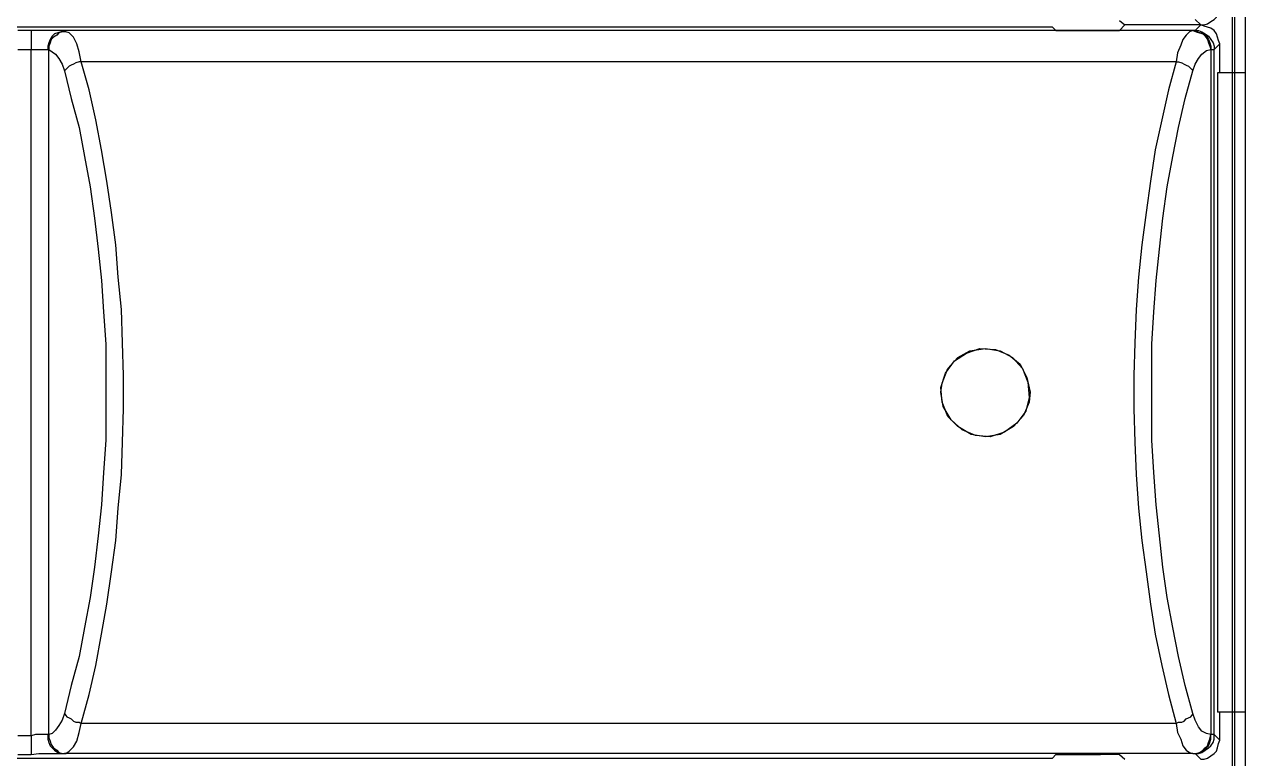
# Model space of a CAD drawing. Header units: centimetres. Extents: x -9.3 to 8.8, y -8.1 to 9.2.
# Drawn here: x -0.557 to 1.376, y 4.27 to 5.432 of the extents above; entities that cross this region are included whole.
import ezdxf

# ---------------------------------------------------------------- set-up
doc = ezdxf.new("R2010")
doc.units = ezdxf.units.CM
doc.header["$MEASUREMENT"] = 0
doc.layers.add('Camada 1', color=7, linetype='Continuous')

msp = doc.modelspace()

# ---------------------------------------------------------------- linework, layer by layer
at = {"layer": 'Camada 1', "color": 250, "lineweight": 25}
for points in [[(1.3582, 6.67103), (1.3582, 6.67103), (1.3582, -0.43744), (1.3582, -0.43744)], [(1.37585, -0.45508), (1.37585, -0.45508), (1.37585, 6.68867), (1.37585, 6.68867)], [(1.35467, 6.6675), (1.35467, 6.6675), (1.35467, -0.43392), (1.35467, -0.43392)], [(1.17606, 5.43789), (1.17606, 5.43789), (1.18488, 5.4308), (1.18488, 5.4308)], [(1.2961, 5.43966), (1.2961, 5.43966), (1.30493, 5.4308), (1.30493, 5.4308)], [(1.07015, 5.42728), (1.07015, 5.42728), (-2.18316, 5.42728), (-2.18316, 5.42728)], [(-0.5468, 5.42198), (-0.5468, 5.42198), (-0.56797, 5.42198), (-0.56797, 5.42198)], [(-0.49382, 5.42198), (-0.49382, 5.42198), (-0.5468, 5.42198), (-0.5468, 5.42198)], [(-0.5468, 5.42198), (-0.5468, 5.42198), (-0.5468, 5.392), (-0.5468, 5.392)], [(1.29257, 5.42198), (1.29257, 5.42198), (-0.49382, 5.42198), (-0.49382, 5.42198)], [(-0.49209, 5.42022), (-0.49209, 5.42022), (-0.49382, 5.42198), (-0.49382, 5.42198)], [(1.07015, 5.42728), (1.07015, 5.42728), (1.07545, 5.42198), (1.07545, 5.42198)], [(1.07545, 5.42198), (1.07545, 5.42198), (1.14607, 5.42198), (1.14607, 5.42198)], [(1.14607, 5.42198), (1.14607, 5.42198), (1.17606, 5.42198), (1.17606, 5.42198)], [(1.18488, 5.4308), (1.18488, 5.4308), (1.17606, 5.42198), (1.17606, 5.42198)], [(1.30493, 5.4308), (1.30493, 5.4308), (1.18488, 5.4308), (1.18488, 5.4308)], [(1.30493, 5.4308), (1.30493, 5.4308), (1.18488, 5.4308), (1.18488, 5.4308)], [(1.29434, 5.42198), (1.29434, 5.42198), (1.29257, 5.42198), (1.29257, 5.42198)], [(1.2961, 5.42198), (1.2961, 5.42198), (1.29434, 5.42198), (1.29434, 5.42198)], [(1.30493, 5.4308), (1.30493, 5.4308), (1.2961, 5.42198), (1.2961, 5.42198)], [(1.32612, 5.392), (1.32612, 5.392), (1.33493, 5.40082), (1.33493, 5.40082)], [(1.33493, 5.35492), (1.33493, 5.35492), (1.33493, 5.40082), (1.33493, 5.40082)], [(-0.56797, 5.392), (-0.56797, 5.392), (-0.5468, 5.392), (-0.5468, 5.392)], [(-0.5468, 5.392), (-0.5468, 5.392), (-0.52031, 5.392), (-0.52031, 5.392)], [(-0.5468, 4.30636), (-0.5468, 4.30636), (-0.5468, 5.392), (-0.5468, 5.392)], [(-0.52031, 5.392), (-0.52031, 5.392), (-0.51855, 5.392), (-0.51855, 5.392)], [(-0.51855, 4.30816), (-0.51855, 4.30816), (-0.51855, 5.392), (-0.51855, 5.392)], [(1.32081, 5.392), (1.32081, 5.392), (1.32081, 5.392), (1.32081, 5.392)], [(1.32081, 5.392), (1.32081, 5.392), (1.32081, 4.30816), (1.32081, 4.30816)], [(1.32081, 5.392), (1.32081, 5.392), (1.32612, 5.392), (1.32612, 5.392)], [(1.32612, 4.30816), (1.32612, 4.30816), (1.32612, 5.392), (1.32612, 5.392)], [(1.26609, 5.37256), (1.26609, 5.37256), (-0.46736, 5.37256), (-0.46736, 5.37256)], [(1.33141, 5.35492), (1.33141, 5.35492), (1.33141, 4.34344), (1.33141, 4.34344)], [(1.37584, 5.35492), (1.37584, 5.35492), (1.33141, 5.35492), (1.33141, 5.35492)], [(1.37584, 4.34344), (1.37584, 4.34344), (1.33141, 4.34344), (1.33141, 4.34344)], [(1.33493, 4.2993), (1.33493, 4.2993), (1.33493, 4.34344), (1.33493, 4.34344)], [(1.26609, 4.3258), (1.26609, 4.3258), (-0.46736, 4.3258), (-0.46736, 4.3258)], [(-0.5468, 4.30636), (-0.5468, 4.30636), (-0.56797, 4.30636), (-0.56797, 4.30636)], [(-0.5468, 4.30636), (-0.5468, 4.30636), (-0.5468, 4.27637), (-0.5468, 4.27637)], [(-0.51855, 4.30816), (-0.51855, 4.30816), (-0.52031, 4.30816), (-0.52031, 4.30816)], [(1.32081, 4.30816), (1.32081, 4.30816), (1.32081, 4.30816), (1.32081, 4.30816)], [(1.32612, 4.30816), (1.32612, 4.30816), (1.32081, 4.30816), (1.32081, 4.30816)], [(1.33493, 4.2993), (1.33493, 4.2993), (1.32612, 4.30816), (1.32612, 4.30816)], [(-0.56797, 4.27637), (-0.56797, 4.27637), (-0.5468, 4.27637), (-0.5468, 4.27637)], [(-0.49382, 4.27814), (-0.49382, 4.27814), (-0.49209, 4.27814), (-0.49209, 4.27814)], [(1.29257, 4.27814), (1.29257, 4.27814), (-0.49382, 4.27814), (-0.49382, 4.27814)], [(1.07015, 4.27108), (1.07015, 4.27108), (1.07545, 4.27637), (1.07545, 4.27637)], [(1.07545, 4.27637), (1.07545, 4.27637), (1.14607, 4.27637), (1.14607, 4.27637)], [(1.17606, 4.27637), (1.17606, 4.27637), (1.14607, 4.27637), (1.14607, 4.27637)], [(1.17606, 4.27637), (1.17606, 4.27637), (1.18488, 4.26932), (1.18488, 4.26932)], [(1.29257, 4.27814), (1.29257, 4.27814), (1.29434, 4.27814), (1.29434, 4.27814)], [(1.29434, 4.27814), (1.29434, 4.27814), (1.2961, 4.27814), (1.2961, 4.27814)], [(1.2961, 4.27814), (1.2961, 4.27814), (1.30493, 4.26932), (1.30493, 4.26932)], [(-2.18316, 4.27108), (-2.18316, 4.27108), (1.07015, 4.27108), (1.07015, 4.27108)]]:
    msp.add_open_spline(points, degree=3, dxfattribs=at)
for points, knots in [([(1.30493, 5.4308), (1.30493, 5.4308), (1.31023, 5.4308), (1.31023, 5.4308), (1.31023, 5.4308), (1.31552, 5.43257), (1.31552, 5.43257), (1.31552, 5.43257), (1.32081, 5.43613), (1.32081, 5.43613), (1.32081, 5.43613), (1.32612, 5.43966), (1.32612, 5.43966), (1.32612, 5.43966), (1.32964, 5.44319), (1.32964, 5.44319), (1.32964, 5.44319), (1.33141, 5.44848), (1.33141, 5.44848), (1.33141, 5.44848), (1.33317, 5.45553), (1.33317, 5.45553), (1.33317, 5.45553), (1.33493, 5.46082), (1.33493, 5.46082)], [0, 0, 0, 0, 0.125, 0.125, 0.125, 0.25, 0.25, 0.25, 0.375, 0.375, 0.375, 0.5, 0.5, 0.5, 0.625, 0.625, 0.625, 0.75, 0.75, 0.75, 0.875, 0.875, 0.875, 1, 1, 1, 1]), ([(-0.49382, 5.42198), (-0.49382, 5.42198), (-0.49914, 5.42022), (-0.49914, 5.42022), (-0.49914, 5.42022), (-0.50443, 5.41846), (-0.50443, 5.41846), (-0.50443, 5.41846), (-0.50973, 5.41669), (-0.50973, 5.41669), (-0.50973, 5.41669), (-0.51325, 5.41316), (-0.51325, 5.41316), (-0.51325, 5.41316), (-0.51678, 5.40787), (-0.51678, 5.40787), (-0.51678, 5.40787), (-0.51855, 5.40258), (-0.51855, 5.40258), (-0.51855, 5.40258), (-0.52031, 5.39729), (-0.52031, 5.39729), (-0.52031, 5.39729), (-0.52031, 5.392), (-0.52031, 5.392)], [0, 0, 0, 0, 0.125, 0.125, 0.125, 0.25, 0.25, 0.25, 0.375, 0.375, 0.375, 0.5, 0.5, 0.5, 0.625, 0.625, 0.625, 0.75, 0.75, 0.75, 0.875, 0.875, 0.875, 1, 1, 1, 1]), ([(-0.49209, 5.42022), (-0.49209, 5.42022), (-0.49738, 5.42022), (-0.49738, 5.42022), (-0.49738, 5.42022), (-0.50267, 5.41846), (-0.50267, 5.41846), (-0.50267, 5.41846), (-0.5062, 5.41493), (-0.5062, 5.41493), (-0.5062, 5.41493), (-0.51149, 5.4114), (-0.51149, 5.4114), (-0.51149, 5.4114), (-0.51502, 5.40787), (-0.51502, 5.40787), (-0.51502, 5.40787), (-0.51678, 5.40258), (-0.51678, 5.40258), (-0.51678, 5.40258), (-0.51855, 5.39729), (-0.51855, 5.39729), (-0.51855, 5.39729), (-0.51855, 5.392), (-0.51855, 5.392)], [0, 0, 0, 0, 0.125, 0.125, 0.125, 0.25, 0.25, 0.25, 0.375, 0.375, 0.375, 0.5, 0.5, 0.5, 0.625, 0.625, 0.625, 0.75, 0.75, 0.75, 0.875, 0.875, 0.875, 1, 1, 1, 1]), ([(-0.46736, 5.37256), (-0.46736, 5.37256), (-0.47089, 5.38847), (-0.47089, 5.38847), (-0.47089, 5.38847), (-0.47441, 5.40082), (-0.47441, 5.40082), (-0.47441, 5.40082), (-0.47971, 5.4114), (-0.47971, 5.4114), (-0.47971, 5.4114), (-0.48676, 5.41846), (-0.48676, 5.41846), (-0.48676, 5.41846), (-0.49209, 5.42022), (-0.49209, 5.42022)], [0, 0, 0, 0, 0.2, 0.2, 0.2, 0.4, 0.4, 0.4, 0.6, 0.6, 0.6, 0.8, 0.8, 0.8, 1, 1, 1, 1]), ([(1.29257, 5.42198), (1.29257, 5.42198), (1.28727, 5.42022), (1.28727, 5.42022), (1.28727, 5.42022), (1.28198, 5.41493), (1.28198, 5.41493), (1.28198, 5.41493), (1.27669, 5.40787), (1.27669, 5.40787), (1.27669, 5.40787), (1.27316, 5.39905), (1.27316, 5.39905), (1.27316, 5.39905), (1.26785, 5.38667), (1.26785, 5.38667), (1.26785, 5.38667), (1.26609, 5.37256), (1.26609, 5.37256)], [0, 0, 0, 0, 0.1666667, 0.1666667, 0.1666667, 0.3333333, 0.3333333, 0.3333333, 0.5, 0.5, 0.5, 0.6666667, 0.6666667, 0.6666667, 0.8333333, 0.8333333, 0.8333333, 1, 1, 1, 1]), ([(1.29257, 5.42198), (1.29257, 5.42198), (1.29786, 5.42022), (1.29786, 5.42022), (1.29786, 5.42022), (1.30316, 5.41846), (1.30316, 5.41846), (1.30316, 5.41846), (1.30845, 5.41669), (1.30845, 5.41669), (1.30845, 5.41669), (1.31199, 5.41316), (1.31199, 5.41316), (1.31199, 5.41316), (1.31552, 5.40787), (1.31552, 5.40787), (1.31552, 5.40787), (1.31728, 5.40258), (1.31728, 5.40258), (1.31728, 5.40258), (1.31905, 5.39729), (1.31905, 5.39729), (1.31905, 5.39729), (1.32081, 5.392), (1.32081, 5.392)], [0, 0, 0, 0, 0.125, 0.125, 0.125, 0.25, 0.25, 0.25, 0.375, 0.375, 0.375, 0.5, 0.5, 0.5, 0.625, 0.625, 0.625, 0.75, 0.75, 0.75, 0.875, 0.875, 0.875, 1, 1, 1, 1]), ([(1.29434, 5.42198), (1.29434, 5.42198), (1.29963, 5.42022), (1.29963, 5.42022), (1.29963, 5.42022), (1.30493, 5.41846), (1.30493, 5.41846), (1.30493, 5.41846), (1.30845, 5.41669), (1.30845, 5.41669), (1.30845, 5.41669), (1.31375, 5.41316), (1.31375, 5.41316), (1.31375, 5.41316), (1.31728, 5.40787), (1.31728, 5.40787), (1.31728, 5.40787), (1.31905, 5.40258), (1.31905, 5.40258), (1.31905, 5.40258), (1.32081, 5.39729), (1.32081, 5.39729), (1.32081, 5.39729), (1.32081, 5.392), (1.32081, 5.392)], [0, 0, 0, 0, 0.125, 0.125, 0.125, 0.25, 0.25, 0.25, 0.375, 0.375, 0.375, 0.5, 0.5, 0.5, 0.625, 0.625, 0.625, 0.75, 0.75, 0.75, 0.875, 0.875, 0.875, 1, 1, 1, 1]), ([(1.2961, 5.42198), (1.2961, 5.42198), (1.30139, 5.42198), (1.30139, 5.42198), (1.30139, 5.42198), (1.3067, 5.42022), (1.3067, 5.42022), (1.3067, 5.42022), (1.31199, 5.41669), (1.31199, 5.41669), (1.31199, 5.41669), (1.31728, 5.41316), (1.31728, 5.41316), (1.31728, 5.41316), (1.32081, 5.40787), (1.32081, 5.40787), (1.32081, 5.40787), (1.32434, 5.40258), (1.32434, 5.40258), (1.32434, 5.40258), (1.32612, 5.39729), (1.32612, 5.39729), (1.32612, 5.39729), (1.32612, 5.392), (1.32612, 5.392)], [0, 0, 0, 0, 0.125, 0.125, 0.125, 0.25, 0.25, 0.25, 0.375, 0.375, 0.375, 0.5, 0.5, 0.5, 0.625, 0.625, 0.625, 0.75, 0.75, 0.75, 0.875, 0.875, 0.875, 1, 1, 1, 1]), ([(1.33493, 5.40082), (1.33493, 5.40082), (1.33317, 5.40611), (1.33317, 5.40611), (1.33317, 5.40611), (1.33141, 5.4114), (1.33141, 5.4114), (1.33141, 5.4114), (1.32964, 5.41669), (1.32964, 5.41669), (1.32964, 5.41669), (1.32612, 5.42198), (1.32612, 5.42198), (1.32612, 5.42198), (1.32081, 5.42555), (1.32081, 5.42555), (1.32081, 5.42555), (1.31552, 5.42728), (1.31552, 5.42728), (1.31552, 5.42728), (1.31023, 5.42907), (1.31023, 5.42907), (1.31023, 5.42907), (1.30493, 5.4308), (1.30493, 5.4308)], [0, 0, 0, 0, 0.125, 0.125, 0.125, 0.25, 0.25, 0.25, 0.375, 0.375, 0.375, 0.5, 0.5, 0.5, 0.625, 0.625, 0.625, 0.75, 0.75, 0.75, 0.875, 0.875, 0.875, 1, 1, 1, 1]), ([(-0.51855, 5.392), (-0.51855, 5.392), (-0.51325, 5.38847), (-0.51325, 5.38847), (-0.51325, 5.38847), (-0.50796, 5.38491), (-0.50796, 5.38491), (-0.50796, 5.38491), (-0.50267, 5.37785), (-0.50267, 5.37785), (-0.50267, 5.37785), (-0.49738, 5.36903), (-0.49738, 5.36903), (-0.49738, 5.36903), (-0.49382, 5.35845), (-0.49382, 5.35845)], [0, 0, 0, 0, 0.2, 0.2, 0.2, 0.4, 0.4, 0.4, 0.6, 0.6, 0.6, 0.8, 0.8, 0.8, 1, 1, 1, 1]), ([(1.29257, 5.35845), (1.29257, 5.35845), (1.2961, 5.36903), (1.2961, 5.36903), (1.2961, 5.36903), (1.30139, 5.37785), (1.30139, 5.37785), (1.30139, 5.37785), (1.3067, 5.38491), (1.3067, 5.38491), (1.3067, 5.38491), (1.31375, 5.39023), (1.31375, 5.39023), (1.31375, 5.39023), (1.32081, 5.392), (1.32081, 5.392)], [0, 0, 0, 0, 0.2, 0.2, 0.2, 0.4, 0.4, 0.4, 0.6, 0.6, 0.6, 0.8, 0.8, 0.8, 1, 1, 1, 1]), ([(-0.46736, 5.37256), (-0.46736, 5.37256), (-0.47089, 5.37256), (-0.47089, 5.37256), (-0.47089, 5.37256), (-0.47618, 5.3708), (-0.47618, 5.3708), (-0.47618, 5.3708), (-0.47971, 5.36903), (-0.47971, 5.36903), (-0.47971, 5.36903), (-0.48323, 5.36727), (-0.48323, 5.36727), (-0.48323, 5.36727), (-0.48676, 5.3655), (-0.48676, 5.3655), (-0.48676, 5.3655), (-0.49029, 5.36198), (-0.49029, 5.36198), (-0.49029, 5.36198), (-0.49209, 5.36021), (-0.49209, 5.36021), (-0.49209, 5.36021), (-0.49382, 5.35845), (-0.49382, 5.35845)], [0, 0, 0, 0, 0.125, 0.125, 0.125, 0.25, 0.25, 0.25, 0.375, 0.375, 0.375, 0.5, 0.5, 0.5, 0.625, 0.625, 0.625, 0.75, 0.75, 0.75, 0.875, 0.875, 0.875, 1, 1, 1, 1]), ([(-0.49382, 5.35845), (-0.49382, 5.35845), (-0.48323, 5.31432), (-0.48323, 5.31432), (-0.48323, 5.31432), (-0.47089, 5.26842), (-0.47089, 5.26842), (-0.47089, 5.26842), (-0.46207, 5.22252), (-0.46207, 5.22252), (-0.46207, 5.22252), (-0.45325, 5.17486), (-0.45325, 5.17486), (-0.45325, 5.17486), (-0.44619, 5.12544), (-0.44619, 5.12544), (-0.44619, 5.12544), (-0.44086, 5.07601), (-0.44086, 5.07601), (-0.44086, 5.07601), (-0.43557, 5.02659), (-0.43557, 5.02659), (-0.43557, 5.02659), (-0.43204, 4.97717), (-0.43204, 4.97717), (-0.43204, 4.97717), (-0.42852, 4.92598), (-0.42852, 4.92598), (-0.42852, 4.92598), (-0.42852, 4.77414), (-0.42852, 4.77414), (-0.42852, 4.77414), (-0.43204, 4.72295), (-0.43204, 4.72295), (-0.43204, 4.72295), (-0.43557, 4.67177), (-0.43557, 4.67177), (-0.43557, 4.67177), (-0.44086, 4.62234), (-0.44086, 4.62234), (-0.44086, 4.62234), (-0.44619, 4.57292), (-0.44619, 4.57292), (-0.44619, 4.57292), (-0.45325, 4.52526), (-0.45325, 4.52526), (-0.45325, 4.52526), (-0.46207, 4.4776), (-0.46207, 4.4776), (-0.46207, 4.4776), (-0.47089, 4.4317), (-0.47089, 4.4317), (-0.47089, 4.4317), (-0.48323, 4.3858), (-0.48323, 4.3858), (-0.48323, 4.3858), (-0.49382, 4.34167), (-0.49382, 4.34167)], [0, 0, 0, 0, 0.0526316, 0.0526316, 0.0526316, 0.1052632, 0.1052632, 0.1052632, 0.1578947, 0.1578947, 0.1578947, 0.2105263, 0.2105263, 0.2105263, 0.2631579, 0.2631579, 0.2631579, 0.3157895, 0.3157895, 0.3157895, 0.3684211, 0.3684211, 0.3684211, 0.4210526, 0.4210526, 0.4210526, 0.4736842, 0.4736842, 0.4736842, 0.5263158, 0.5263158, 0.5263158, 0.5789474, 0.5789474, 0.5789474, 0.6315789, 0.6315789, 0.6315789, 0.6842105, 0.6842105, 0.6842105, 0.7368421, 0.7368421, 0.7368421, 0.7894737, 0.7894737, 0.7894737, 0.8421053, 0.8421053, 0.8421053, 0.8947368, 0.8947368, 0.8947368, 0.9473684, 0.9473684, 0.9473684, 1, 1, 1, 1]), ([(-0.46736, 4.3258), (-0.46736, 4.3258), (-0.45501, 4.37169), (-0.45501, 4.37169), (-0.45501, 4.37169), (-0.44439, 4.41759), (-0.44439, 4.41759), (-0.44439, 4.41759), (-0.43557, 4.46701), (-0.43557, 4.46701), (-0.43557, 4.46701), (-0.42675, 4.51467), (-0.42675, 4.51467), (-0.42675, 4.51467), (-0.4197, 4.56586), (-0.4197, 4.56586), (-0.4197, 4.56586), (-0.41264, 4.61529), (-0.41264, 4.61529), (-0.41264, 4.61529), (-0.40911, 4.66647), (-0.40911, 4.66647), (-0.40911, 4.66647), (-0.40379, 4.71943), (-0.40379, 4.71943), (-0.40379, 4.71943), (-0.40206, 4.77061), (-0.40206, 4.77061), (-0.40206, 4.77061), (-0.40029, 4.8236), (-0.40029, 4.8236), (-0.40029, 4.8236), (-0.40029, 4.87652), (-0.40029, 4.87652), (-0.40029, 4.87652), (-0.40206, 4.92774), (-0.40206, 4.92774), (-0.40206, 4.92774), (-0.40379, 4.98069), (-0.40379, 4.98069), (-0.40379, 4.98069), (-0.40911, 5.03188), (-0.40911, 5.03188), (-0.40911, 5.03188), (-0.41264, 5.08307), (-0.41264, 5.08307), (-0.41264, 5.08307), (-0.4197, 5.13426), (-0.4197, 5.13426), (-0.4197, 5.13426), (-0.42675, 5.18368), (-0.42675, 5.18368), (-0.42675, 5.18368), (-0.43557, 5.23311), (-0.43557, 5.23311), (-0.43557, 5.23311), (-0.44439, 5.28077), (-0.44439, 5.28077), (-0.44439, 5.28077), (-0.45501, 5.32843), (-0.45501, 5.32843), (-0.45501, 5.32843), (-0.46736, 5.37256), (-0.46736, 5.37256)], [0, 0, 0, 0, 0.047619, 0.047619, 0.047619, 0.0952381, 0.0952381, 0.0952381, 0.1428571, 0.1428571, 0.1428571, 0.1904762, 0.1904762, 0.1904762, 0.2380952, 0.2380952, 0.2380952, 0.2857143, 0.2857143, 0.2857143, 0.3333333, 0.3333333, 0.3333333, 0.3809524, 0.3809524, 0.3809524, 0.4285714, 0.4285714, 0.4285714, 0.4761905, 0.4761905, 0.4761905, 0.5238095, 0.5238095, 0.5238095, 0.5714286, 0.5714286, 0.5714286, 0.6190476, 0.6190476, 0.6190476, 0.6666667, 0.6666667, 0.6666667, 0.7142857, 0.7142857, 0.7142857, 0.7619048, 0.7619048, 0.7619048, 0.8095238, 0.8095238, 0.8095238, 0.8571429, 0.8571429, 0.8571429, 0.9047619, 0.9047619, 0.9047619, 0.952381, 0.952381, 0.952381, 1, 1, 1, 1]), ([(1.26609, 5.37256), (1.26609, 5.37256), (1.25373, 5.32843), (1.25373, 5.32843), (1.25373, 5.32843), (1.24315, 5.28077), (1.24315, 5.28077), (1.24315, 5.28077), (1.23254, 5.23311), (1.23254, 5.23311), (1.23254, 5.23311), (1.22548, 5.18368), (1.22548, 5.18368), (1.22548, 5.18368), (1.21843, 5.13426), (1.21843, 5.13426), (1.21843, 5.13426), (1.21137, 5.08307), (1.21137, 5.08307), (1.21137, 5.08307), (1.20608, 5.03188), (1.20608, 5.03188), (1.20608, 5.03188), (1.20255, 4.98069), (1.20255, 4.98069), (1.20255, 4.98069), (1.20079, 4.92774), (1.20079, 4.92774), (1.20079, 4.92774), (1.19902, 4.87652), (1.19902, 4.87652), (1.19902, 4.87652), (1.19902, 4.8236), (1.19902, 4.8236), (1.19902, 4.8236), (1.20079, 4.77061), (1.20079, 4.77061), (1.20079, 4.77061), (1.20255, 4.71943), (1.20255, 4.71943), (1.20255, 4.71943), (1.20608, 4.66647), (1.20608, 4.66647), (1.20608, 4.66647), (1.21137, 4.61529), (1.21137, 4.61529), (1.21137, 4.61529), (1.21843, 4.56586), (1.21843, 4.56586), (1.21843, 4.56586), (1.22548, 4.51467), (1.22548, 4.51467), (1.22548, 4.51467), (1.23254, 4.46701), (1.23254, 4.46701), (1.23254, 4.46701), (1.24315, 4.41759), (1.24315, 4.41759), (1.24315, 4.41759), (1.25373, 4.37169), (1.25373, 4.37169), (1.25373, 4.37169), (1.26609, 4.3258), (1.26609, 4.3258)], [0, 0, 0, 0, 0.047619, 0.047619, 0.047619, 0.0952381, 0.0952381, 0.0952381, 0.1428571, 0.1428571, 0.1428571, 0.1904762, 0.1904762, 0.1904762, 0.2380952, 0.2380952, 0.2380952, 0.2857143, 0.2857143, 0.2857143, 0.3333333, 0.3333333, 0.3333333, 0.3809524, 0.3809524, 0.3809524, 0.4285714, 0.4285714, 0.4285714, 0.4761905, 0.4761905, 0.4761905, 0.5238095, 0.5238095, 0.5238095, 0.5714286, 0.5714286, 0.5714286, 0.6190476, 0.6190476, 0.6190476, 0.6666667, 0.6666667, 0.6666667, 0.7142857, 0.7142857, 0.7142857, 0.7619048, 0.7619048, 0.7619048, 0.8095238, 0.8095238, 0.8095238, 0.8571429, 0.8571429, 0.8571429, 0.9047619, 0.9047619, 0.9047619, 0.952381, 0.952381, 0.952381, 1, 1, 1, 1]), ([(1.29257, 4.34167), (1.29257, 4.34167), (1.28022, 4.3858), (1.28022, 4.3858), (1.28022, 4.3858), (1.26962, 4.4317), (1.26962, 4.4317), (1.26962, 4.4317), (1.2608, 4.4776), (1.2608, 4.4776), (1.2608, 4.4776), (1.25198, 4.52526), (1.25198, 4.52526), (1.25198, 4.52526), (1.24491, 4.57292), (1.24491, 4.57292), (1.24491, 4.57292), (1.23962, 4.62234), (1.23962, 4.62234), (1.23962, 4.62234), (1.23434, 4.67177), (1.23434, 4.67177), (1.23434, 4.67177), (1.23077, 4.72295), (1.23077, 4.72295), (1.23077, 4.72295), (1.22728, 4.77414), (1.22728, 4.77414), (1.22728, 4.77414), (1.22728, 4.92598), (1.22728, 4.92598), (1.22728, 4.92598), (1.23077, 4.97717), (1.23077, 4.97717), (1.23077, 4.97717), (1.23434, 5.02659), (1.23434, 5.02659), (1.23434, 5.02659), (1.23962, 5.07601), (1.23962, 5.07601), (1.23962, 5.07601), (1.24491, 5.12544), (1.24491, 5.12544), (1.24491, 5.12544), (1.25198, 5.17486), (1.25198, 5.17486), (1.25198, 5.17486), (1.2608, 5.22252), (1.2608, 5.22252), (1.2608, 5.22252), (1.26962, 5.26842), (1.26962, 5.26842), (1.26962, 5.26842), (1.28022, 5.31432), (1.28022, 5.31432), (1.28022, 5.31432), (1.29257, 5.35845), (1.29257, 5.35845)], [0, 0, 0, 0, 0.0526316, 0.0526316, 0.0526316, 0.1052632, 0.1052632, 0.1052632, 0.1578947, 0.1578947, 0.1578947, 0.2105263, 0.2105263, 0.2105263, 0.2631579, 0.2631579, 0.2631579, 0.3157895, 0.3157895, 0.3157895, 0.3684211, 0.3684211, 0.3684211, 0.4210526, 0.4210526, 0.4210526, 0.4736842, 0.4736842, 0.4736842, 0.5263158, 0.5263158, 0.5263158, 0.5789474, 0.5789474, 0.5789474, 0.6315789, 0.6315789, 0.6315789, 0.6842105, 0.6842105, 0.6842105, 0.7368421, 0.7368421, 0.7368421, 0.7894737, 0.7894737, 0.7894737, 0.8421053, 0.8421053, 0.8421053, 0.8947368, 0.8947368, 0.8947368, 0.9473684, 0.9473684, 0.9473684, 1, 1, 1, 1]), ([(1.26609, 5.37256), (1.26609, 5.37256), (1.26962, 5.37256), (1.26962, 5.37256), (1.26962, 5.37256), (1.27492, 5.3708), (1.27492, 5.3708), (1.27492, 5.3708), (1.27845, 5.36903), (1.27845, 5.36903), (1.27845, 5.36903), (1.28198, 5.36727), (1.28198, 5.36727), (1.28198, 5.36727), (1.28552, 5.3655), (1.28552, 5.3655), (1.28552, 5.3655), (1.28905, 5.36198), (1.28905, 5.36198), (1.28905, 5.36198), (1.2908, 5.36021), (1.2908, 5.36021), (1.2908, 5.36021), (1.29257, 5.35845), (1.29257, 5.35845)], [0, 0, 0, 0, 0.125, 0.125, 0.125, 0.25, 0.25, 0.25, 0.375, 0.375, 0.375, 0.5, 0.5, 0.5, 0.625, 0.625, 0.625, 0.75, 0.75, 0.75, 0.875, 0.875, 0.875, 1, 1, 1, 1]), ([(0.89362, 4.85006), (0.89362, 4.85006), (0.89715, 4.82713), (0.89715, 4.82713), (0.89715, 4.82713), (0.90953, 4.80593), (0.90953, 4.80593), (0.90953, 4.80593), (0.92717, 4.79005), (0.92717, 4.79005), (0.92717, 4.79005), (0.94834, 4.7812), (0.94834, 4.7812), (0.94834, 4.7812), (0.97131, 4.77943), (0.97131, 4.77943), (0.97131, 4.77943), (0.99427, 4.78652), (0.99427, 4.78652), (0.99427, 4.78652), (1.01367, 4.80064), (1.01367, 4.80064), (1.01367, 4.80064), (1.02779, 4.82004), (1.02779, 4.82004), (1.02779, 4.82004), (1.03308, 4.84124), (1.03308, 4.84124), (1.03308, 4.84124), (1.03131, 4.86594), (1.03131, 4.86594), (1.03131, 4.86594), (1.02249, 4.88714), (1.02249, 4.88714), (1.02249, 4.88714), (1.00662, 4.90478), (1.00662, 4.90478), (1.00662, 4.90478), (0.98718, 4.91539), (0.98718, 4.91539), (0.98718, 4.91539), (0.96425, 4.91892), (0.96425, 4.91892), (0.96425, 4.91892), (0.93952, 4.91539), (0.93952, 4.91539), (0.93952, 4.91539), (0.92012, 4.90478), (0.92012, 4.90478), (0.92012, 4.90478), (0.90424, 4.88714), (0.90424, 4.88714), (0.90424, 4.88714), (0.89539, 4.86417), (0.89539, 4.86417), (0.89539, 4.86417), (0.89362, 4.85006), (0.89362, 4.85006)], [0, 0, 0, 0, 0.0526316, 0.0526316, 0.0526316, 0.1052632, 0.1052632, 0.1052632, 0.1578947, 0.1578947, 0.1578947, 0.2105263, 0.2105263, 0.2105263, 0.2631579, 0.2631579, 0.2631579, 0.3157895, 0.3157895, 0.3157895, 0.3684211, 0.3684211, 0.3684211, 0.4210526, 0.4210526, 0.4210526, 0.4736842, 0.4736842, 0.4736842, 0.5263158, 0.5263158, 0.5263158, 0.5789474, 0.5789474, 0.5789474, 0.6315789, 0.6315789, 0.6315789, 0.6842105, 0.6842105, 0.6842105, 0.7368421, 0.7368421, 0.7368421, 0.7894737, 0.7894737, 0.7894737, 0.8421053, 0.8421053, 0.8421053, 0.8947368, 0.8947368, 0.8947368, 0.9473684, 0.9473684, 0.9473684, 1, 1, 1, 1]), ([(1.03484, 4.85006), (1.03484, 4.85006), (1.02955, 4.87303), (1.02955, 4.87303), (1.02955, 4.87303), (1.01897, 4.89419), (1.01897, 4.89419), (1.01897, 4.89419), (1.00133, 4.9083), (1.00133, 4.9083), (1.00133, 4.9083), (0.98012, 4.91716), (0.98012, 4.91716), (0.98012, 4.91716), (0.9554, 4.91892), (0.9554, 4.91892), (0.9554, 4.91892), (0.93423, 4.91183), (0.93423, 4.91183), (0.93423, 4.91183), (0.91483, 4.89948), (0.91483, 4.89948), (0.91483, 4.89948), (0.90068, 4.88008), (0.90068, 4.88008), (0.90068, 4.88008), (0.89362, 4.85712), (0.89362, 4.85712), (0.89362, 4.85712), (0.89539, 4.83419), (0.89539, 4.83419), (0.89539, 4.83419), (0.90424, 4.81122), (0.90424, 4.81122), (0.90424, 4.81122), (0.92012, 4.79534), (0.92012, 4.79534), (0.92012, 4.79534), (0.94128, 4.78296), (0.94128, 4.78296), (0.94128, 4.78296), (0.96425, 4.77943), (0.96425, 4.77943), (0.96425, 4.77943), (0.98718, 4.78296), (0.98718, 4.78296), (0.98718, 4.78296), (1.00838, 4.79534), (1.00838, 4.79534), (1.00838, 4.79534), (1.02426, 4.81298), (1.02426, 4.81298), (1.02426, 4.81298), (1.03308, 4.83419), (1.03308, 4.83419), (1.03308, 4.83419), (1.03484, 4.85006), (1.03484, 4.85006)], [0, 0, 0, 0, 0.0526316, 0.0526316, 0.0526316, 0.1052632, 0.1052632, 0.1052632, 0.1578947, 0.1578947, 0.1578947, 0.2105263, 0.2105263, 0.2105263, 0.2631579, 0.2631579, 0.2631579, 0.3157895, 0.3157895, 0.3157895, 0.3684211, 0.3684211, 0.3684211, 0.4210526, 0.4210526, 0.4210526, 0.4736842, 0.4736842, 0.4736842, 0.5263158, 0.5263158, 0.5263158, 0.5789474, 0.5789474, 0.5789474, 0.6315789, 0.6315789, 0.6315789, 0.6842105, 0.6842105, 0.6842105, 0.7368421, 0.7368421, 0.7368421, 0.7894737, 0.7894737, 0.7894737, 0.8421053, 0.8421053, 0.8421053, 0.8947368, 0.8947368, 0.8947368, 0.9473684, 0.9473684, 0.9473684, 1, 1, 1, 1]), ([(-0.49382, 4.34167), (-0.49382, 4.34167), (-0.49738, 4.33109), (-0.49738, 4.33109), (-0.49738, 4.33109), (-0.50267, 4.32227), (-0.50267, 4.32227), (-0.50267, 4.32227), (-0.50796, 4.31521), (-0.50796, 4.31521), (-0.50796, 4.31521), (-0.51325, 4.30989), (-0.51325, 4.30989), (-0.51325, 4.30989), (-0.51855, 4.30816), (-0.51855, 4.30816)], [0, 0, 0, 0, 0.2, 0.2, 0.2, 0.4, 0.4, 0.4, 0.6, 0.6, 0.6, 0.8, 0.8, 0.8, 1, 1, 1, 1]), ([(-0.49382, 4.34167), (-0.49382, 4.34167), (-0.49209, 4.33814), (-0.49209, 4.33814), (-0.49209, 4.33814), (-0.49029, 4.33638), (-0.49029, 4.33638), (-0.49029, 4.33638), (-0.48676, 4.33462), (-0.48676, 4.33462), (-0.48676, 4.33462), (-0.48323, 4.33285), (-0.48323, 4.33285), (-0.48323, 4.33285), (-0.47971, 4.32932), (-0.47971, 4.32932), (-0.47971, 4.32932), (-0.47618, 4.32756), (-0.47618, 4.32756), (-0.47618, 4.32756), (-0.47089, 4.32756), (-0.47089, 4.32756), (-0.47089, 4.32756), (-0.46736, 4.3258), (-0.46736, 4.3258)], [0, 0, 0, 0, 0.125, 0.125, 0.125, 0.25, 0.25, 0.25, 0.375, 0.375, 0.375, 0.5, 0.5, 0.5, 0.625, 0.625, 0.625, 0.75, 0.75, 0.75, 0.875, 0.875, 0.875, 1, 1, 1, 1]), ([(1.26609, 4.3258), (1.26609, 4.3258), (1.26962, 4.32756), (1.26962, 4.32756), (1.26962, 4.32756), (1.27492, 4.32756), (1.27492, 4.32756), (1.27492, 4.32756), (1.27845, 4.32932), (1.27845, 4.32932), (1.27845, 4.32932), (1.28198, 4.33285), (1.28198, 4.33285), (1.28198, 4.33285), (1.28552, 4.33462), (1.28552, 4.33462), (1.28552, 4.33462), (1.28905, 4.33638), (1.28905, 4.33638), (1.28905, 4.33638), (1.2908, 4.33814), (1.2908, 4.33814), (1.2908, 4.33814), (1.29257, 4.34167), (1.29257, 4.34167)], [0, 0, 0, 0, 0.125, 0.125, 0.125, 0.25, 0.25, 0.25, 0.375, 0.375, 0.375, 0.5, 0.5, 0.5, 0.625, 0.625, 0.625, 0.75, 0.75, 0.75, 0.875, 0.875, 0.875, 1, 1, 1, 1]), ([(1.32081, 4.30816), (1.32081, 4.30816), (1.31375, 4.30989), (1.31375, 4.30989), (1.31375, 4.30989), (1.3067, 4.31345), (1.3067, 4.31345), (1.3067, 4.31345), (1.30139, 4.32051), (1.30139, 4.32051), (1.30139, 4.32051), (1.2961, 4.33109), (1.2961, 4.33109), (1.2961, 4.33109), (1.29257, 4.34167), (1.29257, 4.34167)], [0, 0, 0, 0, 0.2, 0.2, 0.2, 0.4, 0.4, 0.4, 0.6, 0.6, 0.6, 0.8, 0.8, 0.8, 1, 1, 1, 1]), ([(-0.49209, 4.27814), (-0.49209, 4.27814), (-0.48676, 4.28166), (-0.48676, 4.28166), (-0.48676, 4.28166), (-0.47971, 4.28872), (-0.47971, 4.28872), (-0.47971, 4.28872), (-0.47441, 4.29754), (-0.47441, 4.29754), (-0.47441, 4.29754), (-0.47089, 4.31165), (-0.47089, 4.31165), (-0.47089, 4.31165), (-0.46736, 4.3258), (-0.46736, 4.3258)], [0, 0, 0, 0, 0.2, 0.2, 0.2, 0.4, 0.4, 0.4, 0.6, 0.6, 0.6, 0.8, 0.8, 0.8, 1, 1, 1, 1]), ([(1.26609, 4.3258), (1.26609, 4.3258), (1.26785, 4.31165), (1.26785, 4.31165), (1.26785, 4.31165), (1.27316, 4.30107), (1.27316, 4.30107), (1.27316, 4.30107), (1.27669, 4.29048), (1.27669, 4.29048), (1.27669, 4.29048), (1.28198, 4.28343), (1.28198, 4.28343), (1.28198, 4.28343), (1.28727, 4.2799), (1.28727, 4.2799), (1.28727, 4.2799), (1.29257, 4.27814), (1.29257, 4.27814)], [0, 0, 0, 0, 0.1666667, 0.1666667, 0.1666667, 0.3333333, 0.3333333, 0.3333333, 0.5, 0.5, 0.5, 0.6666667, 0.6666667, 0.6666667, 0.8333333, 0.8333333, 0.8333333, 1, 1, 1, 1]), ([(-0.52031, 4.30816), (-0.52031, 4.30816), (-0.53975, 4.30816), (-0.53975, 4.30816), (-0.53975, 4.30816), (-0.5468, 4.30636), (-0.5468, 4.30636)], [0, 0, 0, 0, 0.5, 0.5, 0.5, 1, 1, 1, 1]), ([(-0.52031, 4.30816), (-0.52031, 4.30816), (-0.52031, 4.30107), (-0.52031, 4.30107), (-0.52031, 4.30107), (-0.51855, 4.29578), (-0.51855, 4.29578), (-0.51855, 4.29578), (-0.51678, 4.29048), (-0.51678, 4.29048), (-0.51678, 4.29048), (-0.51325, 4.28696), (-0.51325, 4.28696), (-0.51325, 4.28696), (-0.50973, 4.28343), (-0.50973, 4.28343), (-0.50973, 4.28343), (-0.50443, 4.2799), (-0.50443, 4.2799), (-0.50443, 4.2799), (-0.49914, 4.27814), (-0.49914, 4.27814), (-0.49914, 4.27814), (-0.49382, 4.27814), (-0.49382, 4.27814)], [0, 0, 0, 0, 0.125, 0.125, 0.125, 0.25, 0.25, 0.25, 0.375, 0.375, 0.375, 0.5, 0.5, 0.5, 0.625, 0.625, 0.625, 0.75, 0.75, 0.75, 0.875, 0.875, 0.875, 1, 1, 1, 1]), ([(-0.51855, 4.30816), (-0.51855, 4.30816), (-0.51855, 4.30283), (-0.51855, 4.30283), (-0.51855, 4.30283), (-0.51678, 4.29754), (-0.51678, 4.29754), (-0.51678, 4.29754), (-0.51502, 4.29225), (-0.51502, 4.29225), (-0.51502, 4.29225), (-0.51149, 4.28696), (-0.51149, 4.28696), (-0.51149, 4.28696), (-0.5062, 4.28343), (-0.5062, 4.28343), (-0.5062, 4.28343), (-0.50267, 4.2799), (-0.50267, 4.2799), (-0.50267, 4.2799), (-0.49738, 4.27814), (-0.49738, 4.27814), (-0.49738, 4.27814), (-0.49209, 4.27814), (-0.49209, 4.27814)], [0, 0, 0, 0, 0.125, 0.125, 0.125, 0.25, 0.25, 0.25, 0.375, 0.375, 0.375, 0.5, 0.5, 0.5, 0.625, 0.625, 0.625, 0.75, 0.75, 0.75, 0.875, 0.875, 0.875, 1, 1, 1, 1]), ([(1.29257, 4.27814), (1.29257, 4.27814), (1.29786, 4.27814), (1.29786, 4.27814), (1.29786, 4.27814), (1.30316, 4.2799), (1.30316, 4.2799), (1.30316, 4.2799), (1.30845, 4.28343), (1.30845, 4.28343), (1.30845, 4.28343), (1.31199, 4.28696), (1.31199, 4.28696), (1.31199, 4.28696), (1.31552, 4.29048), (1.31552, 4.29048), (1.31552, 4.29048), (1.31728, 4.29578), (1.31728, 4.29578), (1.31728, 4.29578), (1.31905, 4.30107), (1.31905, 4.30107), (1.31905, 4.30107), (1.32081, 4.30816), (1.32081, 4.30816)], [0, 0, 0, 0, 0.125, 0.125, 0.125, 0.25, 0.25, 0.25, 0.375, 0.375, 0.375, 0.5, 0.5, 0.5, 0.625, 0.625, 0.625, 0.75, 0.75, 0.75, 0.875, 0.875, 0.875, 1, 1, 1, 1]), ([(1.29434, 4.27814), (1.29434, 4.27814), (1.29963, 4.27814), (1.29963, 4.27814), (1.29963, 4.27814), (1.30493, 4.2799), (1.30493, 4.2799), (1.30493, 4.2799), (1.30845, 4.28343), (1.30845, 4.28343), (1.30845, 4.28343), (1.31375, 4.28696), (1.31375, 4.28696), (1.31375, 4.28696), (1.31728, 4.29048), (1.31728, 4.29048), (1.31728, 4.29048), (1.31905, 4.29578), (1.31905, 4.29578), (1.31905, 4.29578), (1.32081, 4.30107), (1.32081, 4.30107), (1.32081, 4.30107), (1.32081, 4.30816), (1.32081, 4.30816)], [0, 0, 0, 0, 0.125, 0.125, 0.125, 0.25, 0.25, 0.25, 0.375, 0.375, 0.375, 0.5, 0.5, 0.5, 0.625, 0.625, 0.625, 0.75, 0.75, 0.75, 0.875, 0.875, 0.875, 1, 1, 1, 1]), ([(1.2961, 4.27814), (1.2961, 4.27814), (1.30139, 4.27814), (1.30139, 4.27814), (1.30139, 4.27814), (1.3067, 4.2799), (1.3067, 4.2799), (1.3067, 4.2799), (1.31199, 4.28343), (1.31199, 4.28343), (1.31199, 4.28343), (1.31728, 4.28696), (1.31728, 4.28696), (1.31728, 4.28696), (1.32081, 4.29048), (1.32081, 4.29048), (1.32081, 4.29048), (1.32434, 4.29578), (1.32434, 4.29578), (1.32434, 4.29578), (1.32612, 4.30107), (1.32612, 4.30107), (1.32612, 4.30107), (1.32612, 4.30816), (1.32612, 4.30816)], [0, 0, 0, 0, 0.125, 0.125, 0.125, 0.25, 0.25, 0.25, 0.375, 0.375, 0.375, 0.5, 0.5, 0.5, 0.625, 0.625, 0.625, 0.75, 0.75, 0.75, 0.875, 0.875, 0.875, 1, 1, 1, 1]), ([(1.30493, 4.26932), (1.30493, 4.26932), (1.31023, 4.26932), (1.31023, 4.26932), (1.31023, 4.26932), (1.31552, 4.27108), (1.31552, 4.27108), (1.31552, 4.27108), (1.32081, 4.27461), (1.32081, 4.27461), (1.32081, 4.27461), (1.32612, 4.27814), (1.32612, 4.27814), (1.32612, 4.27814), (1.32964, 4.28166), (1.32964, 4.28166), (1.32964, 4.28166), (1.33141, 4.28696), (1.33141, 4.28696), (1.33141, 4.28696), (1.33317, 4.29401), (1.33317, 4.29401), (1.33317, 4.29401), (1.33493, 4.2993), (1.33493, 4.2993)], [0, 0, 0, 0, 0.125, 0.125, 0.125, 0.25, 0.25, 0.25, 0.375, 0.375, 0.375, 0.5, 0.5, 0.5, 0.625, 0.625, 0.625, 0.75, 0.75, 0.75, 0.875, 0.875, 0.875, 1, 1, 1, 1]), ([(-0.5468, 4.27637), (-0.5468, 4.27637), (-0.53446, 4.27814), (-0.53446, 4.27814), (-0.53446, 4.27814), (-0.49382, 4.27814), (-0.49382, 4.27814)], [0, 0, 0, 0, 0.5, 0.5, 0.5, 1, 1, 1, 1])]:
    msp.add_open_spline(points, degree=3, knots=knots, dxfattribs=at)

doc.saveas('drawing.dxf')
